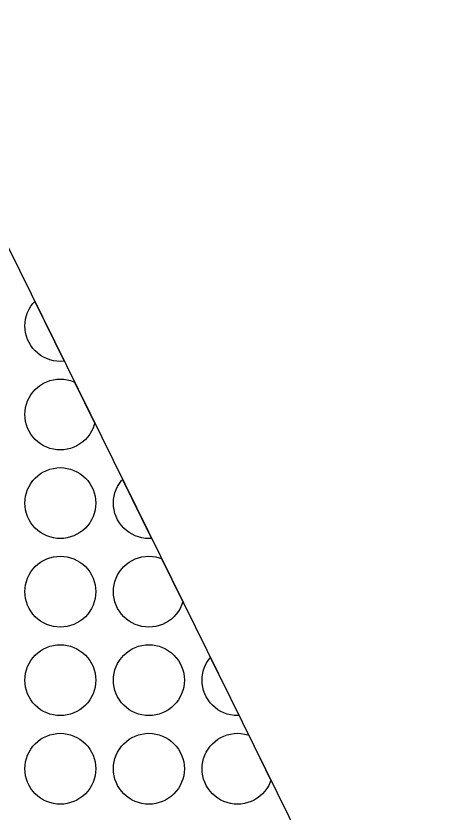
# Model space of a CAD drawing. Header units: millimetres. Extents: x -41 to 93, y -13 to 82.
# Drawn here: x 78.07 to 90.4, y 10.95 to 33.45 of the extents above; entities that cross this region are included whole.
import ezdxf

# ---------------------------------------------------------------- set-up
doc = ezdxf.new("R2010")
doc.units = ezdxf.units.MM
doc.layers.add('background', color=7, linetype='Continuous')
doc.layers.add('outline_2', color=3, linetype='Continuous')

msp = doc.modelspace()

# ---------------------------------------------------------------- linework, layer by layer
at = {"layer": 'background'}
for points in [[(79.429, 23.704), (79.417, 23.702), (79.319, 23.698), (79.221, 23.702), (79.124, 23.717), (79.028, 23.741), (78.936, 23.774), (78.847, 23.816), (78.763, 23.866), (78.684, 23.925), (78.612, 23.991), (78.546, 24.063), (78.487, 24.142), (78.437, 24.226), (78.395, 24.315), (78.362, 24.407), (78.338, 24.503), (78.324, 24.6), (78.319, 24.698), (78.324, 24.796), (78.338, 24.893), (78.362, 24.988), (78.395, 25.08), (78.437, 25.169), (78.487, 25.253), (78.546, 25.332), (78.598, 25.39)], [(80.289, 21.96), (80.276, 21.907), (80.243, 21.815), (80.201, 21.726), (80.15, 21.642), (80.092, 21.563), (80.026, 21.491), (79.953, 21.425), (79.874, 21.366), (79.79, 21.316), (79.701, 21.274), (79.609, 21.241), (79.514, 21.217), (79.417, 21.202), (79.319, 21.198), (79.221, 21.202), (79.124, 21.217), (79.028, 21.241), (78.936, 21.274), (78.847, 21.316), (78.763, 21.366), (78.684, 21.425), (78.612, 21.491), (78.546, 21.563), (78.487, 21.642), (78.437, 21.726), (78.395, 21.815), (78.362, 21.907), (78.338, 22.003), (78.324, 22.1), (78.319, 22.198), (78.324, 22.296), (78.338, 22.393), (78.362, 22.488), (78.395, 22.58), (78.437, 22.669), (78.487, 22.753), (78.546, 22.832), (78.612, 22.905), (78.684, 22.971), (78.763, 23.029), (78.847, 23.08), (78.936, 23.121), (79.028, 23.155), (79.124, 23.178), (79.221, 23.193), (79.319, 23.198), (79.417, 23.193), (79.514, 23.178), (79.609, 23.155), (79.701, 23.121), (79.72, 23.113)], [(80.319, 19.698), (80.314, 19.6), (80.3, 19.503), (80.276, 19.407), (80.243, 19.315), (80.201, 19.226), (80.15, 19.142), (80.092, 19.063), (80.026, 18.991), (79.953, 18.925), (79.874, 18.866), (79.79, 18.816), (79.701, 18.774), (79.609, 18.741), (79.514, 18.717), (79.417, 18.702), (79.319, 18.698), (79.221, 18.702), (79.124, 18.717), (79.028, 18.741), (78.936, 18.774), (78.847, 18.816), (78.763, 18.866), (78.684, 18.925), (78.612, 18.991), (78.546, 19.063), (78.487, 19.142), (78.437, 19.226), (78.395, 19.315), (78.362, 19.407), (78.338, 19.503), (78.324, 19.6), (78.319, 19.698), (78.324, 19.796), (78.338, 19.893), (78.362, 19.988), (78.395, 20.08), (78.437, 20.169), (78.487, 20.253), (78.546, 20.332), (78.612, 20.405), (78.684, 20.471), (78.763, 20.529), (78.847, 20.58), (78.936, 20.621), (79.028, 20.655), (79.124, 20.678), (79.221, 20.693), (79.319, 20.698), (79.417, 20.693), (79.514, 20.678), (79.609, 20.655), (79.701, 20.621), (79.79, 20.58), (79.874, 20.529), (79.953, 20.471), (80.026, 20.405), (80.092, 20.332), (80.15, 20.253), (80.201, 20.169), (80.243, 20.08), (80.276, 19.988), (80.3, 19.893), (80.314, 19.796)], [(81.895, 18.701), (81.819, 18.698), (81.721, 18.702), (81.624, 18.717), (81.528, 18.741), (81.436, 18.774), (81.347, 18.816), (81.263, 18.866), (81.184, 18.925), (81.112, 18.991), (81.046, 19.063), (80.987, 19.142), (80.937, 19.226), (80.895, 19.315), (80.862, 19.407), (80.838, 19.503), (80.824, 19.6), (80.819, 19.698), (80.824, 19.796), (80.838, 19.893), (80.862, 19.988), (80.895, 20.08), (80.937, 20.169), (80.987, 20.253), (81.046, 20.332), (81.075, 20.364)], [(80.319, 17.198), (80.314, 17.1), (80.3, 17.003), (80.276, 16.907), (80.243, 16.815), (80.201, 16.726), (80.15, 16.642), (80.092, 16.563), (80.026, 16.491), (79.953, 16.425), (79.874, 16.366), (79.79, 16.316), (79.701, 16.274), (79.609, 16.241), (79.514, 16.217), (79.417, 16.202), (79.319, 16.198), (79.221, 16.202), (79.124, 16.217), (79.028, 16.241), (78.936, 16.274), (78.847, 16.316), (78.763, 16.366), (78.684, 16.425), (78.612, 16.491), (78.546, 16.563), (78.487, 16.642), (78.437, 16.726), (78.395, 16.815), (78.362, 16.907), (78.338, 17.003), (78.324, 17.1), (78.319, 17.198), (78.324, 17.296), (78.338, 17.393), (78.362, 17.488), (78.395, 17.58), (78.437, 17.669), (78.487, 17.753), (78.546, 17.832), (78.612, 17.905), (78.684, 17.971), (78.763, 18.029), (78.847, 18.08), (78.936, 18.121), (79.028, 18.155), (79.124, 18.178), (79.221, 18.193), (79.319, 18.198), (79.417, 18.193), (79.514, 18.178), (79.609, 18.155), (79.701, 18.121), (79.79, 18.08), (79.874, 18.029), (79.953, 17.971), (80.026, 17.905), (80.092, 17.832), (80.15, 17.753), (80.201, 17.669), (80.243, 17.58), (80.276, 17.488), (80.3, 17.393), (80.314, 17.296)], [(82.777, 16.912), (82.776, 16.907), (82.743, 16.815), (82.701, 16.726), (82.65, 16.642), (82.592, 16.563), (82.526, 16.491), (82.453, 16.425), (82.374, 16.366), (82.29, 16.316), (82.201, 16.274), (82.109, 16.241), (82.014, 16.217), (81.917, 16.202), (81.819, 16.198), (81.721, 16.202), (81.624, 16.217), (81.528, 16.241), (81.436, 16.274), (81.347, 16.316), (81.263, 16.366), (81.184, 16.425), (81.112, 16.491), (81.046, 16.563), (80.987, 16.642), (80.937, 16.726), (80.895, 16.815), (80.862, 16.907), (80.838, 17.003), (80.824, 17.1), (80.819, 17.198), (80.824, 17.296), (80.838, 17.393), (80.862, 17.488), (80.895, 17.58), (80.937, 17.669), (80.987, 17.753), (81.046, 17.832), (81.112, 17.905), (81.184, 17.971), (81.263, 18.029), (81.347, 18.08), (81.436, 18.121), (81.528, 18.155), (81.624, 18.178), (81.721, 18.193), (81.819, 18.198), (81.917, 18.193), (82.014, 18.178), (82.109, 18.155), (82.176, 18.13)], [(80.319, 14.698), (80.314, 14.6), (80.3, 14.503), (80.276, 14.407), (80.243, 14.315), (80.201, 14.226), (80.15, 14.142), (80.092, 14.063), (80.026, 13.991), (79.953, 13.925), (79.874, 13.866), (79.79, 13.816), (79.701, 13.774), (79.609, 13.741), (79.514, 13.717), (79.417, 13.702), (79.319, 13.698), (79.221, 13.702), (79.124, 13.717), (79.028, 13.741), (78.936, 13.774), (78.847, 13.816), (78.763, 13.866), (78.684, 13.925), (78.612, 13.991), (78.546, 14.063), (78.487, 14.142), (78.437, 14.226), (78.395, 14.315), (78.362, 14.407), (78.338, 14.503), (78.324, 14.6), (78.319, 14.698), (78.324, 14.796), (78.338, 14.893), (78.362, 14.988), (78.395, 15.08), (78.437, 15.169), (78.487, 15.253), (78.546, 15.332), (78.612, 15.405), (78.684, 15.471), (78.763, 15.529), (78.847, 15.58), (78.936, 15.621), (79.028, 15.655), (79.124, 15.678), (79.221, 15.693), (79.319, 15.698), (79.417, 15.693), (79.514, 15.678), (79.609, 15.655), (79.701, 15.621), (79.79, 15.58), (79.874, 15.529), (79.953, 15.471), (80.026, 15.405), (80.092, 15.332), (80.15, 15.253), (80.201, 15.169), (80.243, 15.08), (80.276, 14.988), (80.3, 14.893), (80.314, 14.796)], [(82.819, 14.698), (82.814, 14.6), (82.8, 14.503), (82.776, 14.407), (82.743, 14.315), (82.701, 14.226), (82.65, 14.142), (82.592, 14.063), (82.526, 13.991), (82.453, 13.925), (82.374, 13.866), (82.29, 13.816), (82.201, 13.774), (82.109, 13.741), (82.014, 13.717), (81.917, 13.702), (81.819, 13.698), (81.721, 13.702), (81.624, 13.717), (81.528, 13.741), (81.436, 13.774), (81.347, 13.816), (81.263, 13.866), (81.184, 13.925), (81.112, 13.991), (81.046, 14.063), (80.987, 14.142), (80.937, 14.226), (80.895, 14.315), (80.862, 14.407), (80.838, 14.503), (80.824, 14.6), (80.819, 14.698), (80.824, 14.796), (80.838, 14.893), (80.862, 14.988), (80.895, 15.08), (80.937, 15.169), (80.987, 15.253), (81.046, 15.332), (81.112, 15.405), (81.184, 15.471), (81.263, 15.529), (81.347, 15.58), (81.436, 15.621), (81.528, 15.655), (81.624, 15.678), (81.721, 15.693), (81.819, 15.698), (81.917, 15.693), (82.014, 15.678), (82.109, 15.655), (82.201, 15.621), (82.29, 15.58), (82.374, 15.529), (82.453, 15.471), (82.526, 15.405), (82.592, 15.332), (82.65, 15.253), (82.701, 15.169), (82.743, 15.08), (82.776, 14.988), (82.8, 14.893), (82.814, 14.796)], [(84.361, 13.7), (84.319, 13.698), (84.221, 13.702), (84.124, 13.717), (84.028, 13.741), (83.936, 13.774), (83.847, 13.816), (83.763, 13.866), (83.684, 13.925), (83.612, 13.991), (83.546, 14.063), (83.487, 14.142), (83.437, 14.226), (83.395, 14.315), (83.362, 14.407), (83.338, 14.503), (83.324, 14.6), (83.319, 14.698), (83.324, 14.796), (83.338, 14.893), (83.362, 14.988), (83.395, 15.08), (83.437, 15.169), (83.487, 15.253), (83.546, 15.332), (83.552, 15.339)], [(80.319, 12.198), (80.314, 12.1), (80.3, 12.003), (80.276, 11.907), (80.243, 11.815), (80.201, 11.726), (80.15, 11.642), (80.092, 11.563), (80.026, 11.491), (79.953, 11.425), (79.874, 11.366), (79.79, 11.316), (79.701, 11.274), (79.609, 11.241), (79.514, 11.217), (79.417, 11.202), (79.319, 11.198), (79.221, 11.202), (79.124, 11.217), (79.028, 11.241), (78.936, 11.274), (78.847, 11.316), (78.763, 11.366), (78.684, 11.425), (78.612, 11.491), (78.546, 11.563), (78.487, 11.642), (78.437, 11.726), (78.395, 11.815), (78.362, 11.907), (78.338, 12.003), (78.324, 12.1), (78.319, 12.198), (78.324, 12.296), (78.338, 12.393), (78.362, 12.488), (78.395, 12.58), (78.437, 12.669), (78.487, 12.753), (78.546, 12.832), (78.612, 12.905), (78.684, 12.971), (78.763, 13.029), (78.847, 13.08), (78.936, 13.121), (79.028, 13.155), (79.124, 13.178), (79.221, 13.193), (79.319, 13.198), (79.417, 13.193), (79.514, 13.178), (79.609, 13.155), (79.701, 13.121), (79.79, 13.08), (79.874, 13.029), (79.953, 12.971), (80.026, 12.905), (80.092, 12.832), (80.15, 12.753), (80.201, 12.669), (80.243, 12.58), (80.276, 12.488), (80.3, 12.393), (80.314, 12.296)], [(82.819, 12.198), (82.814, 12.1), (82.8, 12.003), (82.776, 11.907), (82.743, 11.815), (82.701, 11.726), (82.65, 11.642), (82.592, 11.563), (82.526, 11.491), (82.453, 11.425), (82.374, 11.366), (82.29, 11.316), (82.201, 11.274), (82.109, 11.241), (82.014, 11.217), (81.917, 11.202), (81.819, 11.198), (81.721, 11.202), (81.624, 11.217), (81.528, 11.241), (81.436, 11.274), (81.347, 11.316), (81.263, 11.366), (81.184, 11.425), (81.112, 11.491), (81.046, 11.563), (80.987, 11.642), (80.937, 11.726), (80.895, 11.815), (80.862, 11.907), (80.838, 12.003), (80.824, 12.1), (80.819, 12.198), (80.824, 12.296), (80.838, 12.393), (80.862, 12.488), (80.895, 12.58), (80.937, 12.669), (80.987, 12.753), (81.046, 12.832), (81.112, 12.905), (81.184, 12.971), (81.263, 13.029), (81.347, 13.08), (81.436, 13.121), (81.528, 13.155), (81.624, 13.178), (81.721, 13.193), (81.819, 13.198), (81.917, 13.193), (82.014, 13.178), (82.109, 13.155), (82.201, 13.121), (82.29, 13.08), (82.374, 13.029), (82.453, 12.971), (82.526, 12.905), (82.592, 12.832), (82.65, 12.753), (82.701, 12.669), (82.743, 12.58), (82.776, 12.488), (82.8, 12.393), (82.814, 12.296)], [(85.262, 11.87), (85.243, 11.815), (85.201, 11.726), (85.15, 11.642), (85.092, 11.563), (85.026, 11.491), (84.953, 11.425), (84.874, 11.366), (84.79, 11.316), (84.701, 11.274), (84.609, 11.241), (84.514, 11.217), (84.417, 11.202), (84.319, 11.198), (84.221, 11.202), (84.124, 11.217), (84.028, 11.241), (83.936, 11.274), (83.847, 11.316), (83.763, 11.366), (83.684, 11.425), (83.612, 11.491), (83.546, 11.563), (83.487, 11.642), (83.437, 11.726), (83.395, 11.815), (83.362, 11.907), (83.338, 12.003), (83.324, 12.1), (83.319, 12.198), (83.324, 12.296), (83.338, 12.393), (83.362, 12.488), (83.395, 12.58), (83.437, 12.669), (83.487, 12.753), (83.546, 12.832), (83.612, 12.905), (83.684, 12.971), (83.763, 13.029), (83.847, 13.08), (83.936, 13.121), (84.028, 13.155), (84.124, 13.178), (84.221, 13.193), (84.319, 13.198), (84.417, 13.193), (84.514, 13.178), (84.609, 13.155), (84.634, 13.146)]]:
    msp.add_lwpolyline(points, close=True, dxfattribs=at)
at = {"layer": 'outline_2'}
msp.add_lwpolyline([(90.399, 1.451), (75.195, 32.293), (69.509, 46.404)], dxfattribs=at)

doc.saveas('drawing.dxf')
